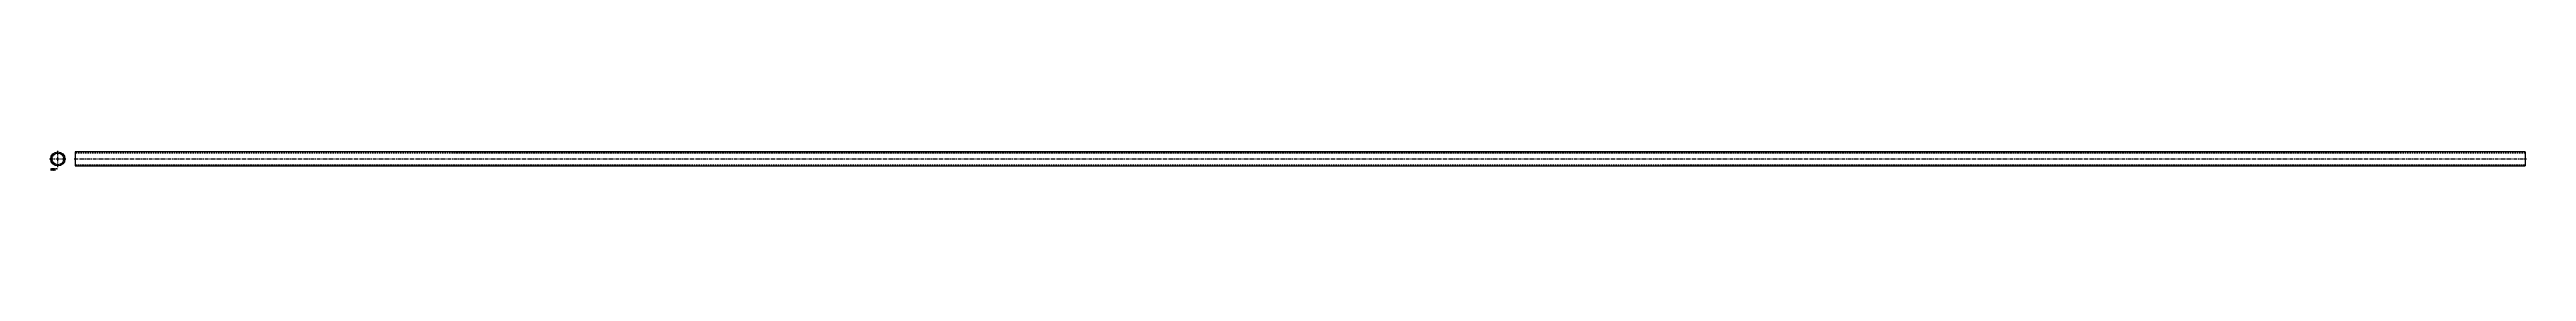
# Model space of a CAD drawing. Extents: x -5 to 10105, y -8 to 73.
import ezdxf

# ---------------------------------------------------------------- set-up
doc = ezdxf.new("R2010")
doc.units = 0
doc.header["$LTSCALE"] = 0.5
doc.linetypes.add('CENTER', pattern=[50.8, 31.75, -6.35, 6.35, -6.35])
doc.linetypes.add('DASHED', pattern=[19.05, 12.7, -6.35])
for name, color, linetype in [('MSM_CENTER', 1, 'CENTER'), ('MSM_CONTINUOUS', 7, 'CONTINUOUS'), ('MSM_DASHED', 4, 'DASHED'), ('MSM_PART_NUMBER', 7, 'CONTINUOUS')]:
    doc.layers.add(name, color=color, linetype=linetype)
doc.styles.get("Standard").update_dxf_attribs({"font": 'txt.shx', "height": 3, "bigfont": 'bigfont.shx'})

msp = doc.modelspace()

# ---------------------------------------------------------------- linework, layer by layer
at = {"layer": 'MSM_CENTER'}
for p, q in [((-5, 39), (63, 39)), ((29, 5), (29, 73)), ((95, 39), (10105, 39))]:
    msp.add_line(p, q, dxfattribs=at)
at = {"layer": 'MSM_CONTINUOUS'}
for p, q in [((10100, 68), (100, 68)), ((100, 68), (100, 10)), ((100, 10), (10100, 10)), ((10100, 68), (10100, 10))]:
    msp.add_line(p, q, dxfattribs=at)
for radius in [29, 24]:
    msp.add_circle((29, 39), radius, dxfattribs=at)
at = {"layer": 'MSM_DASHED'}
for p, q in [((10100, 63), (100, 63)), ((100, 15), (10100, 15))]:
    msp.add_line(p, q, dxfattribs=at)

# ---------------------------------------------------------------- texts
at = {"layer": 'MSM_PART_NUMBER'}
for s, p in [('HOTRS48-10', (0, -3)), ('HOTRS48', (0, -8))]:
    msp.add_text(s, height=3, dxfattribs=at).set_placement(p)

doc.saveas('drawing.dxf')
